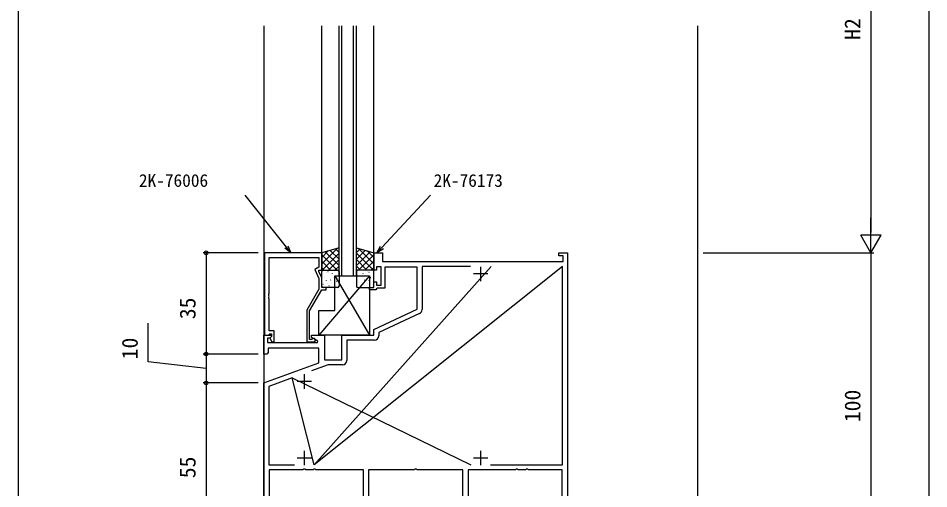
# Model space of a CAD drawing. Units: millimetres, scale not verified. Extents: x -437 to 438, y -681 to 679.
# Drawn here: x -436.7 to -121.7, y 322 to 484.7 of the extents above; entities that cross this region are included whole.
import ezdxf
from ezdxf.enums import TextEntityAlignment as Align

# ---------------------------------------------------------------- set-up
doc = ezdxf.new("R2010")
doc.units = ezdxf.units.MM
doc.header["$LTSCALE"] = 4
for name, color, linetype in [('0-2_YKK_11', 7, 'Continuous'), ('0-3_YKK_12', 2, 'Continuous'), ('0-4_YKK_13', 4, 'Continuous'), ('0-6_YKK_D', 6, 'Continuous'), ('0-7_YKK_ZWAK', 7, 'Continuous')]:
    doc.layers.add(name, color=color, linetype=linetype)
doc.styles.add('ＭＳ ゴシック', font='')
doc.styles.get('ＭＳ ゴシック').set_extended_font_data('MS Gothic')

msp = doc.modelspace()

# ---------------------------------------------------------------- linework, layer by layer
at = {"layer": '0-2_YKK_11'}
for p, q in [((-276.7, 393.8), (-276.7, 398.8)), ((-274.2, 396.3), (-279.2, 396.3)), ((-335.2, 359.1), (-340.2, 359.1)), ((-337.7, 356.6), (-337.7, 361.6)), ((-337.7, 330.1), (-337.7, 335.1)), ((-276.7, 330.1), (-276.7, 335.1)), ((-335.2, 332.6), (-340.2, 332.6)), ((-274.2, 332.6), (-279.2, 332.6))]:
    msp.add_line(p, q, dxfattribs=at)
for points in [[(-350.2, 369.1), (-350.7, 368.6), (-351.7, 368.6), (-351.7, 375.1), (-349.224, 375.1), (-349.064, 374.712), (-349.676, 374.1), (-350.5, 374.1), (-350.5, 372.6), (-333.155, 372.6), (-333.035, 373.05), (-335.2, 374.3), (-335.2, 375.1), (-330.7, 375.1), (-330.7, 366.6), (-324.7, 366.6), (-324.7, 375.1), (-313.7, 375.1), (-313.7, 377.1), (-298.7, 384.095), (-298.7, 398.6), (-309.9, 398.6), (-309.9, 391.4), (-312.4, 391.4), (-312.7, 391.1), (-313, 390.8), (-315.2, 390.8), (-315.2, 391.6), (-313.7, 391.6), (-313.7, 393.6), (-312.7, 393.6), (-312.7, 392.4), (-311.1, 392.4), (-311.1, 398.8), (-312.7, 398.8), (-312.7, 397.6), (-313.7, 397.6), (-313.7, 403.6), (-310.7, 403.6), (-310.7, 400.6)], [(-351.5, 403.6), (-351.5, 375.1), (-350.17, 375.1), (-349.87, 375.4), (-349.67, 375.6), (-349.1, 375.6), (-349.1, 374.674), (-349.674, 374.1), (-348.923, 372.8), (-348.1, 372.8), (-348.1, 376.6), (-349.87, 376.6), (-349.87, 387.642), (-349.99, 387.825), (-349.99, 388.375), (-349.87, 388.558), (-349.87, 388.642), (-349.99, 388.825), (-349.99, 389.375), (-349.87, 389.558), (-349.87, 401.97), (-332.7, 401.97), (-332.7, 398.6), (-334.12, 397.78), (-332.7, 394.734), (-332.7, 391.068), (-336.9, 383.793), (-336.9, 372.8), (-334.5, 372.8)], [(-334.999, 373.733), (-335.248, 373.6), (-335.9, 373.6), (-335.9, 383.525), (-331.7, 390.8), (-330.2, 390.8), (-330.2, 391.6), (-331.7, 391.6), (-331.7, 394.955), (-332.7, 397.1), (-332.7, 397.6), (-331.7, 397.6), (-331.7, 403.6), (-351.5, 403.6)], [(-310.7, 400.6), (-248.2, 400.6), (-248.2, 402.6), (-249.7, 402.6), (-249.7, 403.6), (-246.7, 403.6)], [(-246.7, 403.6), (-246.7, 303.6)], [(-273.301, 330.3), (-248.4, 330.3), (-248.4, 398.9), (-334.301, 330.3), (-273.128, 398.9)], [(-280.272, 398.9), (-297, 398.9), (-297, 383.967)], [(-297.866, 382.608), (-312, 376.017), (-312, 374.9)], [(-313.5, 373.4), (-323, 373.4), (-323, 366.4)], [(-351.7, 303.6), (-351.7, 358.6), (-332.7, 365.515), (-332.7, 370.6), (-350.2, 370.6), (-350.2, 369.1)], [(-324.5, 364.9), (-329.42, 364.9), (-335.248, 362.779)], [(-341.943, 360.342), (-350, 357.41), (-350, 330.3), (-341.098, 330.3)], [(-334.301, 330.3), (-341.943, 360.342), (-280.098, 330.3)], [(-317.3, 303.6), (-317.3, 328.6), (-333.742, 328.6), (-333.925, 328.72), (-334.475, 328.72), (-334.658, 328.6), (-337.242, 328.6), (-337.425, 328.72), (-337.975, 328.72), (-338.158, 328.6), (-349.9, 328.6), (-349.9, 303.6)], [(-282.9, 303.6), (-282.9, 328.6), (-298.742, 328.6), (-298.925, 328.72), (-299.475, 328.72), (-299.658, 328.6), (-315.5, 328.6), (-315.5, 303.6)], [(-248.5, 303.6), (-248.5, 328.6), (-260.242, 328.6), (-260.425, 328.72), (-260.975, 328.72), (-261.158, 328.6), (-263.742, 328.6), (-263.925, 328.72), (-264.475, 328.72), (-264.658, 328.6), (-281.1, 328.6), (-281.1, 303.6)]]:
    msp.add_lwpolyline(points, dxfattribs=at)
for centre, radius, start, end in [((-298.5, 383.967), 1.5, 294.99999, 359.99999), ((-313.5, 374.9), 1.5, 270.00001, 359.99999), ((-334.5, 373.4), 0.6, 270.00003, 146.25104), ((-324.5, 366.4), 1.5, 270.00001, 359.99999)]:
    msp.add_arc(centre, radius, start, end, dxfattribs=at)
at = {"layer": '0-3_YKK_12'}
for p, q in [((-351.7, 482.1), (-351.7, 147.098)), ((-331.7, 403.6), (-331.7, 482.1)), ((-325.7, 395.6), (-325.7, 482.1)), ((-324.7, 395.6), (-324.7, 482.1)), ((-320.7, 395.6), (-320.7, 482.1)), ((-319.7, 395.6), (-319.7, 482.1)), ((-313.7, 403.6), (-313.7, 482.1)), ((-201.7, 482.1), (-201.7, 147.098)), ((-325.7, 395.6), (-319.7, 395.6))]:
    msp.add_line(p, q, dxfattribs=at)
at = {"layer": '0-4_YKK_13'}
for p, q in [((-326.272, 405.175), (-331.7, 399.747)), ((-329.435, 404.257), (-331.7, 401.992)), ((-325.7, 403.502), (-331.602, 397.6)), ((-330.476, 403.955), (-325.7, 399.179)), ((-328.736, 404.46), (-325.7, 401.424)), ((-326.996, 404.965), (-325.7, 403.67)), ((-318.404, 404.965), (-319.7, 403.67)), ((-316.664, 404.46), (-319.7, 401.424)), ((-314.924, 403.955), (-319.7, 399.179)), ((-319.7, 403.502), (-313.798, 397.6)), ((-319.128, 405.175), (-313.7, 399.747)), ((-315.965, 404.257), (-313.7, 401.992)), ((-331.7, 402.934), (-326.366, 397.6)), ((-331.7, 400.689), (-328.611, 397.6)), ((-325.7, 401.257), (-329.357, 397.6)), ((-319.7, 401.257), (-316.043, 397.6)), ((-313.7, 402.934), (-319.034, 397.6)), ((-313.7, 400.689), (-316.789, 397.6)), ((-331.7, 398.444), (-330.856, 397.6)), ((-331.7, 392.1), (-331.7, 397.1)), ((-331.2, 397.6), (-326.2, 397.6)), ((-329.54, 397.132), (-329.533, 397.14)), ((-325.7, 399.012), (-327.112, 397.6)), ((-325.7, 397.1), (-325.7, 392.1)), ((-319.7, 399.012), (-318.288, 397.6)), ((-319.7, 397.1), (-319.7, 392.1)), ((-314.2, 397.6), (-319.2, 397.6)), ((-315.86, 397.132), (-315.867, 397.14)), ((-313.7, 398.444), (-314.544, 397.6)), ((-313.7, 392.1), (-313.7, 397.1)), ((-315.2, 395.6), (-332.7, 375.1)), ((-331.515, 394.927), (-331.508, 394.935)), ((-330.659, 394.92), (-330.615, 394.944)), ((-330.102, 393.934), (-330.055, 394.022)), ((-330.067, 396.81), (-330.023, 396.834)), ((-328.634, 394.186), (-328.59, 394.21)), ((-327.991, 396.377), (-327.947, 396.401)), ((-327.754, 395.112), (-327.747, 395.12)), ((-327.2, 395.6), (-315.2, 375.1)), ((-326.557, 393.754), (-326.513, 393.777)), ((-325.966, 395.643), (-325.922, 395.667)), ((-319.434, 395.643), (-319.478, 395.667)), ((-318.843, 393.754), (-318.887, 393.777)), ((-317.646, 395.112), (-317.653, 395.12)), ((-317.409, 396.377), (-317.453, 396.401)), ((-316.766, 394.186), (-316.81, 394.21)), ((-315.333, 396.81), (-315.377, 396.834)), ((-315.298, 393.934), (-315.345, 394.022)), ((-314.741, 394.92), (-314.785, 394.944)), ((-313.885, 394.927), (-313.892, 394.935)), ((-331.302, 392.728), (-331.258, 392.752)), ((-326.2, 391.6), (-331.2, 391.6)), ((-329.696, 392.945), (-329.689, 392.952)), ((-329.225, 392.296), (-329.181, 392.32)), ((-325.701, 393.39), (-325.7, 393.392)), ((-319.699, 393.39), (-319.7, 393.392)), ((-319.2, 391.6), (-314.2, 391.6)), ((-316.175, 392.296), (-316.219, 392.32)), ((-315.704, 392.945), (-315.711, 392.952)), ((-314.098, 392.728), (-314.142, 392.752))]:
    msp.add_line(p, q, dxfattribs=at)
for points in [[(-325.7, 405.341), (-331.7, 403.6), (-331.7, 397.6), (-325.7, 397.6)], [(-319.7, 405.341), (-313.7, 403.6), (-313.7, 397.6), (-319.7, 397.6)], [(-327.2, 395.6), (-315.2, 395.6), (-315.2, 375.1), (-332.7, 375.1), (-332.7, 383.6), (-327.2, 383.6)]]:
    msp.add_lwpolyline(points, close=True, dxfattribs=at)
for centre, start, end in [((-331.2, 397.1), 90, 180), ((-326.2, 397.1), 0, 90), ((-319.2, 397.1), 90, 180), ((-314.2, 397.1), 0, 90), ((-331.2, 392.1), 180, 270), ((-326.2, 392.1), 270, 0), ((-319.2, 392.1), 180, 270), ((-314.2, 392.1), 270, 0)]:
    msp.add_arc(centre, 0.5, start, end, dxfattribs=at)
at = {"layer": '0-6_YKK_D'}
for p, q in [((-141.7, 556.6), (-141.7, 410.6)), ((-121.7, 556.6), (-121.7, -79.4)), ((-141.7, 403.6), (-141.7, 415.724)), ((-141.7, 403.6), (-145.2, 409.662)), ((-138.2, 409.662), (-145.2, 409.662)), ((-141.7, 403.6), (-138.2, 409.662)), ((-353.7, 403.6), (-372.7, 403.6)), ((-371.7, 403.6), (-371.7, 368.6)), ((-199.7, 403.6), (-140.7, 403.6)), ((-179.7, 403.6), (-140.7, 403.6)), ((-141.7, 403.6), (-141.7, 303.6)), ((-353.7, 368.6), (-372.7, 368.6)), ((-353.7, 368.6), (-372.7, 368.6)), ((-371.7, 368.6), (-371.7, 358.6)), ((-353.7, 358.6), (-372.7, 358.6)), ((-353.7, 358.6), (-372.7, 358.6)), ((-371.7, 358.6), (-371.7, 303.6))]:
    msp.add_line(p, q, dxfattribs=at)
for points in [[(-342.358, 403.6), (-343.939, 405.601), (-358.151, 423.6)], [(-312.626, 403.6), (-310.89, 405.468), (-294.043, 423.6)], [(-343.403, 406.025), (-342.358, 403.6), (-344.475, 405.178)], [(-310.39, 405.003), (-312.626, 403.6), (-311.391, 405.933)], [(-371.7, 363.6), (-391.7, 365.925), (-391.7, 379.3)]]:
    msp.add_lwpolyline(points, dxfattribs=at)
for centre in [(-371.7, 403.6), (-371.7, 368.6), (-371.7, 368.6), (-371.7, 358.6), (-371.7, 358.6)]:
    msp.add_circle(centre, 0.637, dxfattribs=at)
at = {"layer": '0-7_YKK_ZWAK'}
msp.add_line((-436.7, 643.6), (-436.7, -681.4), dxfattribs=at)

# ---------------------------------------------------------------- texts
at = {"layer": '0-6_YKK_D', "style": 'ＭＳ ゴシック'}
for s, p in [('H2', (-143.7, 477.272)), ('35', (-373.7, 380.645)), ('10', (-393.7, 366.774)), ('100', (-143.7, 345.035)), ('55', (-373.7, 325.645))]:
    msp.add_text(s, height=5.499, rotation=90, dxfattribs=at).set_placement(p, align=Align.BOTTOM_LEFT)
for s, p in [('2K-76006', (-394.935, 425.1)), ('2K-76173', (-292.987, 425.1))]:
    msp.add_text(s, height=4.399, dxfattribs=at).set_placement(p, align=Align.BOTTOM_LEFT)

doc.saveas('drawing.dxf')
